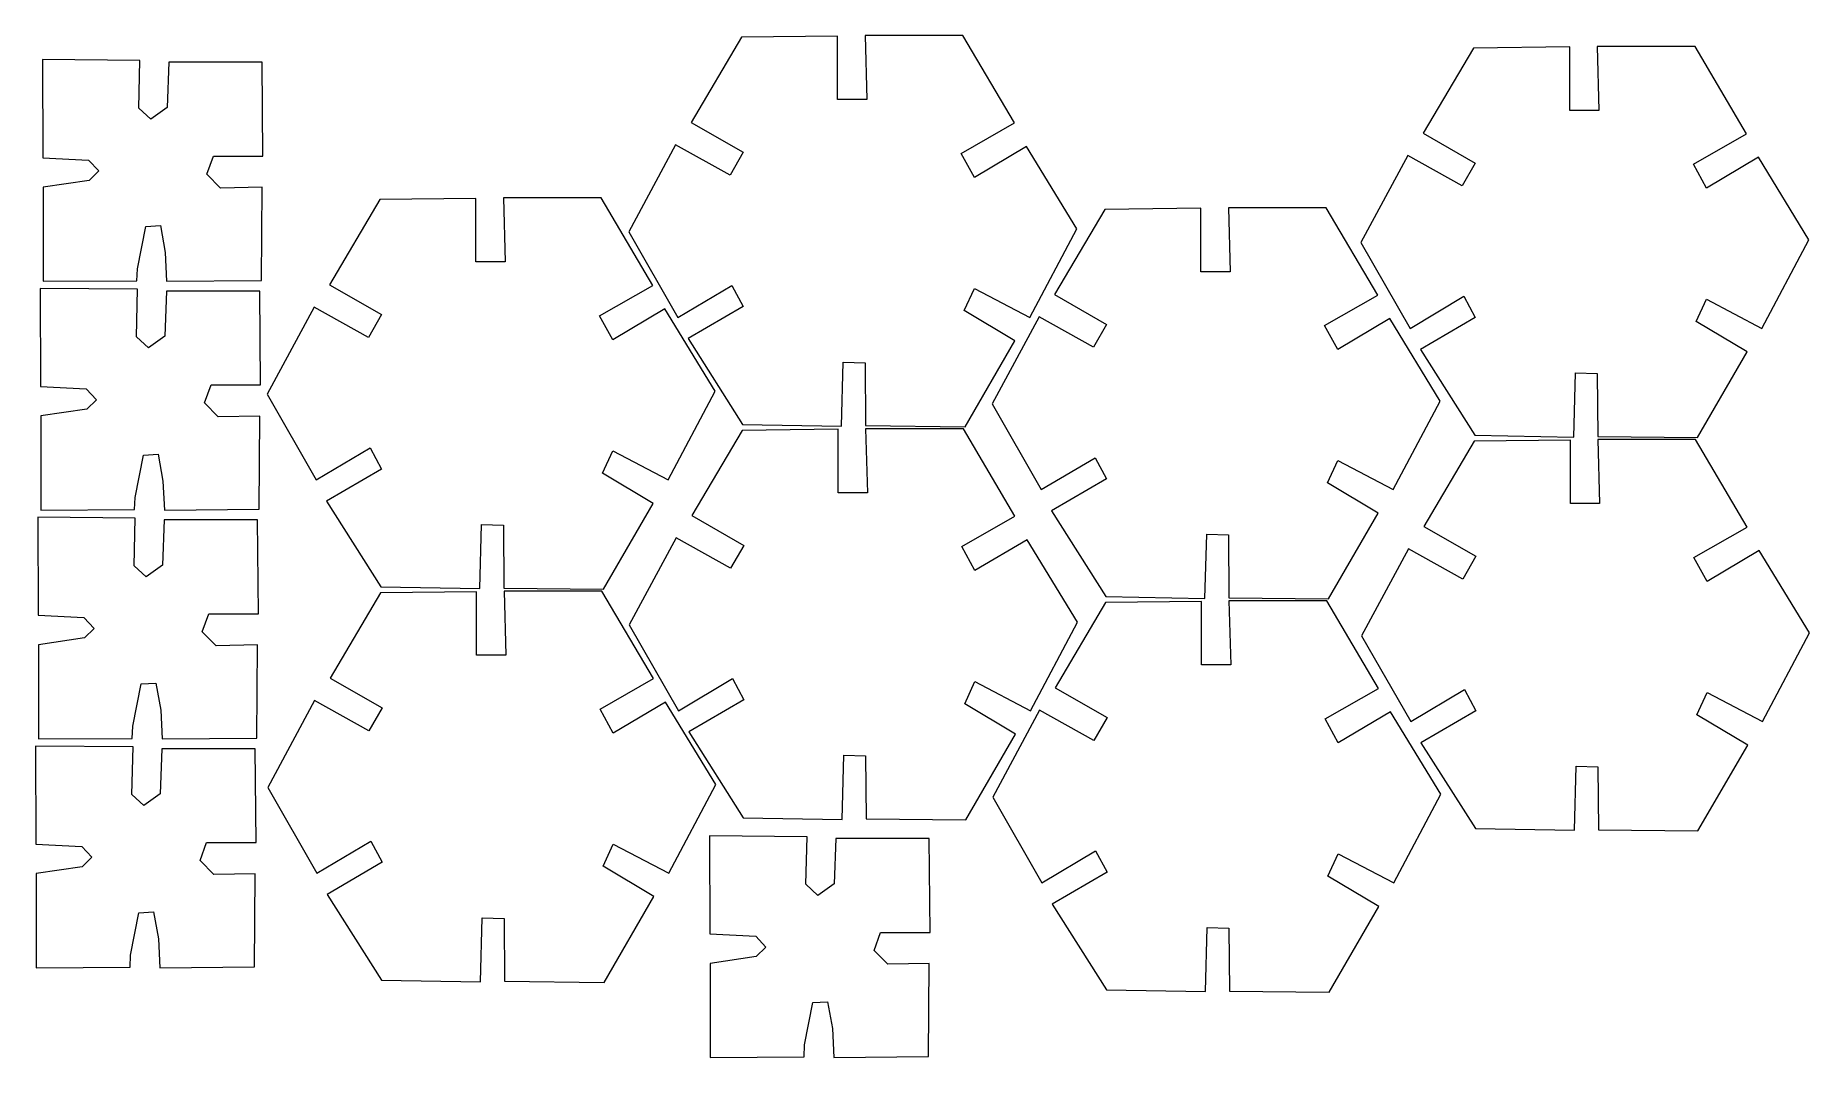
# Model space of a CAD drawing. Header units: inches. Extents: x -13.5 to 16.7, y -6.4 to 11.
import ezdxf

# ---------------------------------------------------------------- set-up
doc = ezdxf.new("R2010")
doc.units = ezdxf.units.IN
doc.header["$MEASUREMENT"] = 0
doc.layers.add('Layer 1', color=7, linetype='Continuous')

msp = doc.modelspace()

# ---------------------------------------------------------------- linework, layer by layer
at = {"layer": 'Layer 1', "color": 250, "lineweight": 9}
for points, knots in [([(-2.362, 9.497), (-2.362, 9.497), (-1.504, 10.949), (-1.504, 10.949), (-1.504, 10.949), (-1.504, 10.949), (0.133, 10.968), (0.133, 10.968), (0.133, 10.968), (0.133, 10.968), (0.133, 9.887), (0.133, 9.887), (0.133, 9.887), (0.133, 9.887), (0.63, 9.887), (0.63, 9.887), (0.63, 9.887), (0.63, 9.887), (0.601, 10.978), (0.601, 10.978), (0.601, 10.978), (0.601, 10.978), (2.268, 10.978), (2.268, 10.978), (2.268, 10.978), (2.268, 10.978), (3.145, 9.487), (3.145, 9.487), (3.145, 9.487), (3.145, 9.487), (2.239, 8.97), (2.239, 8.97), (2.239, 8.97), (2.239, 8.97), (2.463, 8.561), (2.463, 8.561), (2.463, 8.561), (2.463, 8.561), (3.35, 9.087), (3.35, 9.087), (3.35, 9.087), (3.35, 9.087), (4.207, 7.684), (4.207, 7.684), (4.207, 7.684), (4.207, 7.684), (3.408, 6.173), (3.408, 6.173), (3.408, 6.173), (3.408, 6.173), (2.463, 6.67), (2.463, 6.67), (2.463, 6.67), (2.463, 6.67), (2.287, 6.29), (2.287, 6.29), (2.287, 6.29), (2.287, 6.29), (3.155, 5.774), (3.155, 5.774), (3.155, 5.774), (3.155, 5.774), (2.307, 4.312), (2.307, 4.312), (2.307, 4.312), (2.307, 4.312), (0.611, 4.331), (0.611, 4.331), (0.611, 4.331), (0.611, 4.331), (0.601, 5.403), (0.601, 5.403), (0.601, 5.403), (0.601, 5.403), (0.231, 5.413), (0.231, 5.413), (0.231, 5.413), (0.231, 5.413), (0.202, 4.321), (0.202, 4.321), (0.202, 4.321), (0.202, 4.321), (-1.485, 4.351), (-1.485, 4.351), (-1.485, 4.351), (-1.485, 4.351), (-2.41, 5.813), (-2.41, 5.813), (-2.41, 5.813), (-2.41, 5.813), (-1.475, 6.358), (-1.475, 6.358), (-1.475, 6.358), (-1.475, 6.358), (-1.67, 6.719), (-1.67, 6.719), (-1.67, 6.719), (-1.67, 6.719), (-2.586, 6.173), (-2.586, 6.173), (-2.586, 6.173), (-2.586, 6.173), (-3.424, 7.635), (-3.424, 7.635), (-3.424, 7.635), (-3.424, 7.635), (-2.625, 9.117), (-2.625, 9.117), (-2.625, 9.117), (-2.625, 9.117), (-1.699, 8.6), (-1.699, 8.6), (-1.699, 8.6), (-1.699, 8.6), (-1.475, 8.99), (-1.475, 8.99), (-1.475, 8.99), (-1.475, 8.99), (-2.362, 9.497), (-2.362, 9.497)], [0, 0, 0, 0, 0.032258, 0.032258, 0.032258, 0.032258, 0.064516, 0.064516, 0.064516, 0.064516, 0.096774, 0.096774, 0.096774, 0.096774, 0.129032, 0.129032, 0.129032, 0.129032, 0.16129, 0.16129, 0.16129, 0.16129, 0.193548, 0.193548, 0.193548, 0.193548, 0.225806, 0.225806, 0.225806, 0.225806, 0.258065, 0.258065, 0.258065, 0.258065, 0.290323, 0.290323, 0.290323, 0.290323, 0.322581, 0.322581, 0.322581, 0.322581, 0.354839, 0.354839, 0.354839, 0.354839, 0.387097, 0.387097, 0.387097, 0.387097, 0.419355, 0.419355, 0.419355, 0.419355, 0.451613, 0.451613, 0.451613, 0.451613, 0.483871, 0.483871, 0.483871, 0.483871, 0.516129, 0.516129, 0.516129, 0.516129, 0.548387, 0.548387, 0.548387, 0.548387, 0.580645, 0.580645, 0.580645, 0.580645, 0.612903, 0.612903, 0.612903, 0.612903, 0.645161, 0.645161, 0.645161, 0.645161, 0.677419, 0.677419, 0.677419, 0.677419, 0.709677, 0.709677, 0.709677, 0.709677, 0.741935, 0.741935, 0.741935, 0.741935, 0.774194, 0.774194, 0.774194, 0.774194, 0.806452, 0.806452, 0.806452, 0.806452, 0.83871, 0.83871, 0.83871, 0.83871, 0.870968, 0.870968, 0.870968, 0.870968, 0.903226, 0.903226, 0.903226, 0.903226, 0.935484, 0.935484, 0.935484, 0.935484, 1, 1, 1, 1]), ([(10.109, 9.311), (10.109, 9.311), (10.966, 10.764), (10.966, 10.764), (10.966, 10.764), (10.966, 10.764), (12.604, 10.783), (12.604, 10.783), (12.604, 10.783), (12.604, 10.783), (12.604, 9.701), (12.604, 9.701), (12.604, 9.701), (12.604, 9.701), (13.101, 9.701), (13.101, 9.701), (13.101, 9.701), (13.101, 9.701), (13.071, 10.793), (13.071, 10.793), (13.071, 10.793), (13.071, 10.793), (14.738, 10.793), (14.738, 10.793), (14.738, 10.793), (14.738, 10.793), (15.615, 9.302), (15.615, 9.302), (15.615, 9.302), (15.615, 9.302), (14.709, 8.785), (14.709, 8.785), (14.709, 8.785), (14.709, 8.785), (14.933, 8.376), (14.933, 8.376), (14.933, 8.376), (14.933, 8.376), (15.82, 8.902), (15.82, 8.902), (15.82, 8.902), (15.82, 8.902), (16.677, 7.499), (16.677, 7.499), (16.677, 7.499), (16.677, 7.499), (15.878, 5.988), (15.878, 5.988), (15.878, 5.988), (15.878, 5.988), (14.933, 6.485), (14.933, 6.485), (14.933, 6.485), (14.933, 6.485), (14.757, 6.105), (14.757, 6.105), (14.757, 6.105), (14.757, 6.105), (15.625, 5.588), (15.625, 5.588), (15.625, 5.588), (15.625, 5.588), (14.777, 4.127), (14.777, 4.127), (14.777, 4.127), (14.777, 4.127), (13.081, 4.146), (13.081, 4.146), (13.081, 4.146), (13.081, 4.146), (13.071, 5.218), (13.071, 5.218), (13.071, 5.218), (13.071, 5.218), (12.701, 5.228), (12.701, 5.228), (12.701, 5.228), (12.701, 5.228), (12.672, 4.136), (12.672, 4.136), (12.672, 4.136), (12.672, 4.136), (10.986, 4.166), (10.986, 4.166), (10.986, 4.166), (10.986, 4.166), (10.06, 5.627), (10.06, 5.627), (10.06, 5.627), (10.06, 5.627), (10.995, 6.173), (10.995, 6.173), (10.995, 6.173), (10.995, 6.173), (10.8, 6.534), (10.8, 6.534), (10.8, 6.534), (10.8, 6.534), (9.884, 5.988), (9.884, 5.988), (9.884, 5.988), (9.884, 5.988), (9.046, 7.45), (9.046, 7.45), (9.046, 7.45), (9.046, 7.45), (9.845, 8.931), (9.845, 8.931), (9.845, 8.931), (9.845, 8.931), (10.771, 8.415), (10.771, 8.415), (10.771, 8.415), (10.771, 8.415), (10.995, 8.805), (10.995, 8.805), (10.995, 8.805), (10.995, 8.805), (10.109, 9.311), (10.109, 9.311)], [0, 0, 0, 0, 0.032258, 0.032258, 0.032258, 0.032258, 0.064516, 0.064516, 0.064516, 0.064516, 0.096774, 0.096774, 0.096774, 0.096774, 0.129032, 0.129032, 0.129032, 0.129032, 0.16129, 0.16129, 0.16129, 0.16129, 0.193548, 0.193548, 0.193548, 0.193548, 0.225806, 0.225806, 0.225806, 0.225806, 0.258065, 0.258065, 0.258065, 0.258065, 0.290323, 0.290323, 0.290323, 0.290323, 0.322581, 0.322581, 0.322581, 0.322581, 0.354839, 0.354839, 0.354839, 0.354839, 0.387097, 0.387097, 0.387097, 0.387097, 0.419355, 0.419355, 0.419355, 0.419355, 0.451613, 0.451613, 0.451613, 0.451613, 0.483871, 0.483871, 0.483871, 0.483871, 0.516129, 0.516129, 0.516129, 0.516129, 0.548387, 0.548387, 0.548387, 0.548387, 0.580645, 0.580645, 0.580645, 0.580645, 0.612903, 0.612903, 0.612903, 0.612903, 0.645161, 0.645161, 0.645161, 0.645161, 0.677419, 0.677419, 0.677419, 0.677419, 0.709677, 0.709677, 0.709677, 0.709677, 0.741935, 0.741935, 0.741935, 0.741935, 0.774194, 0.774194, 0.774194, 0.774194, 0.806452, 0.806452, 0.806452, 0.806452, 0.83871, 0.83871, 0.83871, 0.83871, 0.870968, 0.870968, 0.870968, 0.870968, 0.903226, 0.903226, 0.903226, 0.903226, 0.935484, 0.935484, 0.935484, 0.935484, 1, 1, 1, 1]), ([(-13.404, 8.895), (-13.404, 8.895), (-13.411, 10.566), (-13.411, 10.566), (-13.411, 10.566), (-13.411, 10.566), (-11.75, 10.551), (-11.75, 10.551), (-11.75, 10.551), (-11.75, 10.551), (-11.769, 9.742), (-11.769, 9.742), (-11.769, 9.742), (-11.769, 9.742), (-11.564, 9.552), (-11.564, 9.552), (-11.564, 9.552), (-11.564, 9.552), (-11.287, 9.752), (-11.287, 9.752), (-11.287, 9.752), (-11.287, 9.752), (-11.257, 10.522), (-11.257, 10.522), (-11.257, 10.522), (-11.257, 10.522), (-9.669, 10.522), (-9.669, 10.522), (-9.669, 10.522), (-9.669, 10.522), (-9.654, 8.923), (-9.654, 8.923), (-9.654, 8.923), (-9.654, 8.923), (-10.497, 8.923), (-10.497, 8.923), (-10.497, 8.923), (-10.497, 8.923), (-10.609, 8.616), (-10.609, 8.616), (-10.609, 8.616), (-10.609, 8.616), (-10.375, 8.378), (-10.375, 8.378), (-10.375, 8.378), (-10.375, 8.378), (-9.669, 8.392), (-9.669, 8.392), (-9.669, 8.392), (-9.669, 8.392), (-9.681, 6.805), (-9.681, 6.805), (-9.681, 6.805), (-9.681, 6.805), (-11.294, 6.79), (-11.294, 6.79), (-11.294, 6.79), (-11.294, 6.79), (-11.318, 7.282), (-11.318, 7.282), (-11.318, 7.282), (-11.318, 7.282), (-11.401, 7.741), (-11.401, 7.741), (-11.401, 7.741), (-11.401, 7.741), (-11.65, 7.726), (-11.65, 7.726), (-11.65, 7.726), (-11.65, 7.726), (-11.791, 7.005), (-11.791, 7.005), (-11.791, 7.005), (-11.791, 7.005), (-11.801, 6.8), (-11.801, 6.8), (-11.801, 6.8), (-11.801, 6.8), (-13.399, 6.79), (-13.399, 6.79), (-13.399, 6.79), (-13.399, 6.79), (-13.399, 8.394), (-13.399, 8.394), (-13.399, 8.394), (-13.399, 8.394), (-12.615, 8.51), (-12.615, 8.51), (-12.615, 8.51), (-12.615, 8.51), (-12.449, 8.671), (-12.449, 8.671), (-12.449, 8.671), (-12.449, 8.671), (-12.624, 8.856), (-12.624, 8.856), (-12.624, 8.856), (-12.624, 8.856), (-13.404, 8.895), (-13.404, 8.895)], [0, 0, 0, 0, 0.038462, 0.038462, 0.038462, 0.038462, 0.076923, 0.076923, 0.076923, 0.076923, 0.115385, 0.115385, 0.115385, 0.115385, 0.153846, 0.153846, 0.153846, 0.153846, 0.192308, 0.192308, 0.192308, 0.192308, 0.230769, 0.230769, 0.230769, 0.230769, 0.269231, 0.269231, 0.269231, 0.269231, 0.307692, 0.307692, 0.307692, 0.307692, 0.346154, 0.346154, 0.346154, 0.346154, 0.384615, 0.384615, 0.384615, 0.384615, 0.423077, 0.423077, 0.423077, 0.423077, 0.461538, 0.461538, 0.461538, 0.461538, 0.5, 0.5, 0.5, 0.5, 0.538462, 0.538462, 0.538462, 0.538462, 0.576923, 0.576923, 0.576923, 0.576923, 0.615385, 0.615385, 0.615385, 0.615385, 0.653846, 0.653846, 0.653846, 0.653846, 0.692308, 0.692308, 0.692308, 0.692308, 0.730769, 0.730769, 0.730769, 0.730769, 0.769231, 0.769231, 0.769231, 0.769231, 0.807692, 0.807692, 0.807692, 0.807692, 0.846154, 0.846154, 0.846154, 0.846154, 0.884615, 0.884615, 0.884615, 0.884615, 0.923077, 0.923077, 0.923077, 0.923077, 1, 1, 1, 1]), ([(-8.521, 6.729), (-8.521, 6.729), (-7.664, 8.181), (-7.664, 8.181), (-7.664, 8.181), (-7.664, 8.181), (-6.026, 8.2), (-6.026, 8.2), (-6.026, 8.2), (-6.026, 8.2), (-6.026, 7.119), (-6.026, 7.119), (-6.026, 7.119), (-6.026, 7.119), (-5.529, 7.119), (-5.529, 7.119), (-5.529, 7.119), (-5.529, 7.119), (-5.558, 8.21), (-5.558, 8.21), (-5.558, 8.21), (-5.558, 8.21), (-3.892, 8.21), (-3.892, 8.21), (-3.892, 8.21), (-3.892, 8.21), (-3.015, 6.719), (-3.015, 6.719), (-3.015, 6.719), (-3.015, 6.719), (-3.921, 6.202), (-3.921, 6.202), (-3.921, 6.202), (-3.921, 6.202), (-3.697, 5.793), (-3.697, 5.793), (-3.697, 5.793), (-3.697, 5.793), (-2.81, 6.319), (-2.81, 6.319), (-2.81, 6.319), (-2.81, 6.319), (-1.952, 4.916), (-1.952, 4.916), (-1.952, 4.916), (-1.952, 4.916), (-2.751, 3.405), (-2.751, 3.405), (-2.751, 3.405), (-2.751, 3.405), (-3.697, 3.902), (-3.697, 3.902), (-3.697, 3.902), (-3.697, 3.902), (-3.872, 3.522), (-3.872, 3.522), (-3.872, 3.522), (-3.872, 3.522), (-3.005, 3.006), (-3.005, 3.006), (-3.005, 3.006), (-3.005, 3.006), (-3.853, 1.544), (-3.853, 1.544), (-3.853, 1.544), (-3.853, 1.544), (-5.549, 1.563), (-5.549, 1.563), (-5.549, 1.563), (-5.549, 1.563), (-5.558, 2.635), (-5.558, 2.635), (-5.558, 2.635), (-5.558, 2.635), (-5.929, 2.645), (-5.929, 2.645), (-5.929, 2.645), (-5.929, 2.645), (-5.958, 1.554), (-5.958, 1.554), (-5.958, 1.554), (-5.958, 1.554), (-7.644, 1.583), (-7.644, 1.583), (-7.644, 1.583), (-7.644, 1.583), (-8.57, 3.045), (-8.57, 3.045), (-8.57, 3.045), (-8.57, 3.045), (-7.634, 3.591), (-7.634, 3.591), (-7.634, 3.591), (-7.634, 3.591), (-7.829, 3.951), (-7.829, 3.951), (-7.829, 3.951), (-7.829, 3.951), (-8.745, 3.405), (-8.745, 3.405), (-8.745, 3.405), (-8.745, 3.405), (-9.584, 4.867), (-9.584, 4.867), (-9.584, 4.867), (-9.584, 4.867), (-8.784, 6.349), (-8.784, 6.349), (-8.784, 6.349), (-8.784, 6.349), (-7.858, 5.832), (-7.858, 5.832), (-7.858, 5.832), (-7.858, 5.832), (-7.634, 6.222), (-7.634, 6.222), (-7.634, 6.222), (-7.634, 6.222), (-8.521, 6.729), (-8.521, 6.729)], [0, 0, 0, 0, 0.032258, 0.032258, 0.032258, 0.032258, 0.064516, 0.064516, 0.064516, 0.064516, 0.096774, 0.096774, 0.096774, 0.096774, 0.129032, 0.129032, 0.129032, 0.129032, 0.16129, 0.16129, 0.16129, 0.16129, 0.193548, 0.193548, 0.193548, 0.193548, 0.225806, 0.225806, 0.225806, 0.225806, 0.258065, 0.258065, 0.258065, 0.258065, 0.290323, 0.290323, 0.290323, 0.290323, 0.322581, 0.322581, 0.322581, 0.322581, 0.354839, 0.354839, 0.354839, 0.354839, 0.387097, 0.387097, 0.387097, 0.387097, 0.419355, 0.419355, 0.419355, 0.419355, 0.451613, 0.451613, 0.451613, 0.451613, 0.483871, 0.483871, 0.483871, 0.483871, 0.516129, 0.516129, 0.516129, 0.516129, 0.548387, 0.548387, 0.548387, 0.548387, 0.580645, 0.580645, 0.580645, 0.580645, 0.612903, 0.612903, 0.612903, 0.612903, 0.645161, 0.645161, 0.645161, 0.645161, 0.677419, 0.677419, 0.677419, 0.677419, 0.709677, 0.709677, 0.709677, 0.709677, 0.741935, 0.741935, 0.741935, 0.741935, 0.774194, 0.774194, 0.774194, 0.774194, 0.806452, 0.806452, 0.806452, 0.806452, 0.83871, 0.83871, 0.83871, 0.83871, 0.870968, 0.870968, 0.870968, 0.870968, 0.903226, 0.903226, 0.903226, 0.903226, 0.935484, 0.935484, 0.935484, 0.935484, 1, 1, 1, 1]), ([(3.827, 6.563), (3.827, 6.563), (4.685, 8.015), (4.685, 8.015), (4.685, 8.015), (4.685, 8.015), (6.322, 8.035), (6.322, 8.035), (6.322, 8.035), (6.322, 8.035), (6.322, 6.953), (6.322, 6.953), (6.322, 6.953), (6.322, 6.953), (6.819, 6.953), (6.819, 6.953), (6.819, 6.953), (6.819, 6.953), (6.79, 8.044), (6.79, 8.044), (6.79, 8.044), (6.79, 8.044), (8.457, 8.044), (8.457, 8.044), (8.457, 8.044), (8.457, 8.044), (9.334, 6.553), (9.334, 6.553), (9.334, 6.553), (9.334, 6.553), (8.427, 6.037), (8.427, 6.037), (8.427, 6.037), (8.427, 6.037), (8.651, 5.627), (8.651, 5.627), (8.651, 5.627), (8.651, 5.627), (9.538, 6.154), (9.538, 6.154), (9.538, 6.154), (9.538, 6.154), (10.396, 4.75), (10.396, 4.75), (10.396, 4.75), (10.396, 4.75), (9.597, 3.24), (9.597, 3.24), (9.597, 3.24), (9.597, 3.24), (8.651, 3.737), (8.651, 3.737), (8.651, 3.737), (8.651, 3.737), (8.476, 3.357), (8.476, 3.357), (8.476, 3.357), (8.476, 3.357), (9.343, 2.84), (9.343, 2.84), (9.343, 2.84), (9.343, 2.84), (8.496, 1.378), (8.496, 1.378), (8.496, 1.378), (8.496, 1.378), (6.8, 1.398), (6.8, 1.398), (6.8, 1.398), (6.8, 1.398), (6.79, 2.47), (6.79, 2.47), (6.79, 2.47), (6.79, 2.47), (6.42, 2.479), (6.42, 2.479), (6.42, 2.479), (6.42, 2.479), (6.39, 1.388), (6.39, 1.388), (6.39, 1.388), (6.39, 1.388), (4.704, 1.417), (4.704, 1.417), (4.704, 1.417), (4.704, 1.417), (3.778, 2.879), (3.778, 2.879), (3.778, 2.879), (3.778, 2.879), (4.714, 3.425), (4.714, 3.425), (4.714, 3.425), (4.714, 3.425), (4.519, 3.785), (4.519, 3.785), (4.519, 3.785), (4.519, 3.785), (3.603, 3.24), (3.603, 3.24), (3.603, 3.24), (3.603, 3.24), (2.765, 4.702), (2.765, 4.702), (2.765, 4.702), (2.765, 4.702), (3.564, 6.183), (3.564, 6.183), (3.564, 6.183), (3.564, 6.183), (4.49, 5.666), (4.49, 5.666), (4.49, 5.666), (4.49, 5.666), (4.714, 6.056), (4.714, 6.056), (4.714, 6.056), (4.714, 6.056), (3.827, 6.563), (3.827, 6.563)], [0, 0, 0, 0, 0.032258, 0.032258, 0.032258, 0.032258, 0.064516, 0.064516, 0.064516, 0.064516, 0.096774, 0.096774, 0.096774, 0.096774, 0.129032, 0.129032, 0.129032, 0.129032, 0.16129, 0.16129, 0.16129, 0.16129, 0.193548, 0.193548, 0.193548, 0.193548, 0.225806, 0.225806, 0.225806, 0.225806, 0.258065, 0.258065, 0.258065, 0.258065, 0.290323, 0.290323, 0.290323, 0.290323, 0.322581, 0.322581, 0.322581, 0.322581, 0.354839, 0.354839, 0.354839, 0.354839, 0.387097, 0.387097, 0.387097, 0.387097, 0.419355, 0.419355, 0.419355, 0.419355, 0.451613, 0.451613, 0.451613, 0.451613, 0.483871, 0.483871, 0.483871, 0.483871, 0.516129, 0.516129, 0.516129, 0.516129, 0.548387, 0.548387, 0.548387, 0.548387, 0.580645, 0.580645, 0.580645, 0.580645, 0.612903, 0.612903, 0.612903, 0.612903, 0.645161, 0.645161, 0.645161, 0.645161, 0.677419, 0.677419, 0.677419, 0.677419, 0.709677, 0.709677, 0.709677, 0.709677, 0.741935, 0.741935, 0.741935, 0.741935, 0.774194, 0.774194, 0.774194, 0.774194, 0.806452, 0.806452, 0.806452, 0.806452, 0.83871, 0.83871, 0.83871, 0.83871, 0.870968, 0.870968, 0.870968, 0.870968, 0.903226, 0.903226, 0.903226, 0.903226, 0.935484, 0.935484, 0.935484, 0.935484, 1, 1, 1, 1]), ([(-13.443, 4.997), (-13.443, 4.997), (-13.45, 6.667), (-13.45, 6.667), (-13.45, 6.667), (-13.45, 6.667), (-11.789, 6.653), (-11.789, 6.653), (-11.789, 6.653), (-11.789, 6.653), (-11.808, 5.844), (-11.808, 5.844), (-11.808, 5.844), (-11.808, 5.844), (-11.603, 5.654), (-11.603, 5.654), (-11.603, 5.654), (-11.603, 5.654), (-11.326, 5.853), (-11.326, 5.853), (-11.326, 5.853), (-11.326, 5.853), (-11.296, 6.623), (-11.296, 6.623), (-11.296, 6.623), (-11.296, 6.623), (-9.708, 6.623), (-9.708, 6.623), (-9.708, 6.623), (-9.708, 6.623), (-9.693, 5.025), (-9.693, 5.025), (-9.693, 5.025), (-9.693, 5.025), (-10.536, 5.025), (-10.536, 5.025), (-10.536, 5.025), (-10.536, 5.025), (-10.648, 4.718), (-10.648, 4.718), (-10.648, 4.718), (-10.648, 4.718), (-10.414, 4.479), (-10.414, 4.479), (-10.414, 4.479), (-10.414, 4.479), (-9.708, 4.494), (-9.708, 4.494), (-9.708, 4.494), (-9.708, 4.494), (-9.72, 2.906), (-9.72, 2.906), (-9.72, 2.906), (-9.72, 2.906), (-11.333, 2.892), (-11.333, 2.892), (-11.333, 2.892), (-11.333, 2.892), (-11.357, 3.384), (-11.357, 3.384), (-11.357, 3.384), (-11.357, 3.384), (-11.44, 3.842), (-11.44, 3.842), (-11.44, 3.842), (-11.44, 3.842), (-11.689, 3.827), (-11.689, 3.827), (-11.689, 3.827), (-11.689, 3.827), (-11.83, 3.106), (-11.83, 3.106), (-11.83, 3.106), (-11.83, 3.106), (-11.84, 2.902), (-11.84, 2.902), (-11.84, 2.902), (-11.84, 2.902), (-13.438, 2.892), (-13.438, 2.892), (-13.438, 2.892), (-13.438, 2.892), (-13.438, 4.495), (-13.438, 4.495), (-13.438, 4.495), (-13.438, 4.495), (-12.654, 4.612), (-12.654, 4.612), (-12.654, 4.612), (-12.654, 4.612), (-12.488, 4.773), (-12.488, 4.773), (-12.488, 4.773), (-12.488, 4.773), (-12.663, 4.958), (-12.663, 4.958), (-12.663, 4.958), (-12.663, 4.958), (-13.443, 4.997), (-13.443, 4.997)], [0, 0, 0, 0, 0.038462, 0.038462, 0.038462, 0.038462, 0.076923, 0.076923, 0.076923, 0.076923, 0.115385, 0.115385, 0.115385, 0.115385, 0.153846, 0.153846, 0.153846, 0.153846, 0.192308, 0.192308, 0.192308, 0.192308, 0.230769, 0.230769, 0.230769, 0.230769, 0.269231, 0.269231, 0.269231, 0.269231, 0.307692, 0.307692, 0.307692, 0.307692, 0.346154, 0.346154, 0.346154, 0.346154, 0.384615, 0.384615, 0.384615, 0.384615, 0.423077, 0.423077, 0.423077, 0.423077, 0.461538, 0.461538, 0.461538, 0.461538, 0.5, 0.5, 0.5, 0.5, 0.538462, 0.538462, 0.538462, 0.538462, 0.576923, 0.576923, 0.576923, 0.576923, 0.615385, 0.615385, 0.615385, 0.615385, 0.653846, 0.653846, 0.653846, 0.653846, 0.692308, 0.692308, 0.692308, 0.692308, 0.730769, 0.730769, 0.730769, 0.730769, 0.769231, 0.769231, 0.769231, 0.769231, 0.807692, 0.807692, 0.807692, 0.807692, 0.846154, 0.846154, 0.846154, 0.846154, 0.884615, 0.884615, 0.884615, 0.884615, 0.923077, 0.923077, 0.923077, 0.923077, 1, 1, 1, 1]), ([(-2.351, 2.797), (-2.351, 2.797), (-1.494, 4.25), (-1.494, 4.25), (-1.494, 4.25), (-1.494, 4.25), (0.144, 4.269), (0.144, 4.269), (0.144, 4.269), (0.144, 4.269), (0.144, 3.187), (0.144, 3.187), (0.144, 3.187), (0.144, 3.187), (0.641, 3.187), (0.641, 3.187), (0.641, 3.187), (0.641, 3.187), (0.611, 4.279), (0.611, 4.279), (0.611, 4.279), (0.611, 4.279), (2.278, 4.279), (2.278, 4.279), (2.278, 4.279), (2.278, 4.279), (3.155, 2.788), (3.155, 2.788), (3.155, 2.788), (3.155, 2.788), (2.249, 2.271), (2.249, 2.271), (2.249, 2.271), (2.249, 2.271), (2.473, 1.862), (2.473, 1.862), (2.473, 1.862), (2.473, 1.862), (3.36, 2.388), (3.36, 2.388), (3.36, 2.388), (3.36, 2.388), (4.217, 0.985), (4.217, 0.985), (4.217, 0.985), (4.217, 0.985), (3.418, -0.526), (3.418, -0.526), (3.418, -0.526), (3.418, -0.526), (2.473, -0.029), (2.473, -0.029), (2.473, -0.029), (2.473, -0.029), (2.298, -0.409), (2.298, -0.409), (2.298, -0.409), (2.298, -0.409), (3.165, -0.926), (3.165, -0.926), (3.165, -0.926), (3.165, -0.926), (2.317, -2.388), (2.317, -2.388), (2.317, -2.388), (2.317, -2.388), (0.621, -2.368), (0.621, -2.368), (0.621, -2.368), (0.621, -2.368), (0.611, -1.296), (0.611, -1.296), (0.611, -1.296), (0.611, -1.296), (0.241, -1.286), (0.241, -1.286), (0.241, -1.286), (0.241, -1.286), (0.212, -2.378), (0.212, -2.378), (0.212, -2.378), (0.212, -2.378), (-1.474, -2.349), (-1.474, -2.349), (-1.474, -2.349), (-1.474, -2.349), (-2.4, -0.887), (-2.4, -0.887), (-2.4, -0.887), (-2.4, -0.887), (-1.465, -0.341), (-1.465, -0.341), (-1.465, -0.341), (-1.465, -0.341), (-1.659, 0.02), (-1.659, 0.02), (-1.659, 0.02), (-1.659, 0.02), (-2.576, -0.526), (-2.576, -0.526), (-2.576, -0.526), (-2.576, -0.526), (-3.414, 0.936), (-3.414, 0.936), (-3.414, 0.936), (-3.414, 0.936), (-2.615, 2.417), (-2.615, 2.417), (-2.615, 2.417), (-2.615, 2.417), (-1.689, 1.901), (-1.689, 1.901), (-1.689, 1.901), (-1.689, 1.901), (-1.465, 2.291), (-1.465, 2.291), (-1.465, 2.291), (-1.465, 2.291), (-2.351, 2.797), (-2.351, 2.797)], [0, 0, 0, 0, 0.032258, 0.032258, 0.032258, 0.032258, 0.064516, 0.064516, 0.064516, 0.064516, 0.096774, 0.096774, 0.096774, 0.096774, 0.129032, 0.129032, 0.129032, 0.129032, 0.16129, 0.16129, 0.16129, 0.16129, 0.193548, 0.193548, 0.193548, 0.193548, 0.225806, 0.225806, 0.225806, 0.225806, 0.258065, 0.258065, 0.258065, 0.258065, 0.290323, 0.290323, 0.290323, 0.290323, 0.322581, 0.322581, 0.322581, 0.322581, 0.354839, 0.354839, 0.354839, 0.354839, 0.387097, 0.387097, 0.387097, 0.387097, 0.419355, 0.419355, 0.419355, 0.419355, 0.451613, 0.451613, 0.451613, 0.451613, 0.483871, 0.483871, 0.483871, 0.483871, 0.516129, 0.516129, 0.516129, 0.516129, 0.548387, 0.548387, 0.548387, 0.548387, 0.580645, 0.580645, 0.580645, 0.580645, 0.612903, 0.612903, 0.612903, 0.612903, 0.645161, 0.645161, 0.645161, 0.645161, 0.677419, 0.677419, 0.677419, 0.677419, 0.709677, 0.709677, 0.709677, 0.709677, 0.741935, 0.741935, 0.741935, 0.741935, 0.774194, 0.774194, 0.774194, 0.774194, 0.806452, 0.806452, 0.806452, 0.806452, 0.83871, 0.83871, 0.83871, 0.83871, 0.870968, 0.870968, 0.870968, 0.870968, 0.903226, 0.903226, 0.903226, 0.903226, 0.935484, 0.935484, 0.935484, 0.935484, 1, 1, 1, 1]), ([(10.119, 2.612), (10.119, 2.612), (10.976, 4.064), (10.976, 4.064), (10.976, 4.064), (10.976, 4.064), (12.614, 4.084), (12.614, 4.084), (12.614, 4.084), (12.614, 4.084), (12.614, 3.002), (12.614, 3.002), (12.614, 3.002), (12.614, 3.002), (13.111, 3.002), (13.111, 3.002), (13.111, 3.002), (13.111, 3.002), (13.082, 4.094), (13.082, 4.094), (13.082, 4.094), (13.082, 4.094), (14.748, 4.094), (14.748, 4.094), (14.748, 4.094), (14.748, 4.094), (15.625, 2.603), (15.625, 2.603), (15.625, 2.603), (15.625, 2.603), (14.719, 2.086), (14.719, 2.086), (14.719, 2.086), (14.719, 2.086), (14.943, 1.677), (14.943, 1.677), (14.943, 1.677), (14.943, 1.677), (15.83, 2.203), (15.83, 2.203), (15.83, 2.203), (15.83, 2.203), (16.688, 0.799), (16.688, 0.799), (16.688, 0.799), (16.688, 0.799), (15.888, -0.711), (15.888, -0.711), (15.888, -0.711), (15.888, -0.711), (14.943, -0.214), (14.943, -0.214), (14.943, -0.214), (14.943, -0.214), (14.768, -0.594), (14.768, -0.594), (14.768, -0.594), (14.768, -0.594), (15.635, -1.111), (15.635, -1.111), (15.635, -1.111), (15.635, -1.111), (14.787, -2.573), (14.787, -2.573), (14.787, -2.573), (14.787, -2.573), (13.091, -2.553), (13.091, -2.553), (13.091, -2.553), (13.091, -2.553), (13.082, -1.481), (13.082, -1.481), (13.082, -1.481), (13.082, -1.481), (12.711, -1.471), (12.711, -1.471), (12.711, -1.471), (12.711, -1.471), (12.682, -2.563), (12.682, -2.563), (12.682, -2.563), (12.682, -2.563), (10.996, -2.534), (10.996, -2.534), (10.996, -2.534), (10.996, -2.534), (10.07, -1.072), (10.07, -1.072), (10.07, -1.072), (10.07, -1.072), (11.006, -0.526), (11.006, -0.526), (11.006, -0.526), (11.006, -0.526), (10.811, -0.165), (10.811, -0.165), (10.811, -0.165), (10.811, -0.165), (9.895, -0.711), (9.895, -0.711), (9.895, -0.711), (9.895, -0.711), (9.056, 0.751), (9.056, 0.751), (9.056, 0.751), (9.056, 0.751), (9.856, 2.232), (9.856, 2.232), (9.856, 2.232), (9.856, 2.232), (10.782, 1.716), (10.782, 1.716), (10.782, 1.716), (10.782, 1.716), (11.006, 2.105), (11.006, 2.105), (11.006, 2.105), (11.006, 2.105), (10.119, 2.612), (10.119, 2.612)], [0, 0, 0, 0, 0.032258, 0.032258, 0.032258, 0.032258, 0.064516, 0.064516, 0.064516, 0.064516, 0.096774, 0.096774, 0.096774, 0.096774, 0.129032, 0.129032, 0.129032, 0.129032, 0.16129, 0.16129, 0.16129, 0.16129, 0.193548, 0.193548, 0.193548, 0.193548, 0.225806, 0.225806, 0.225806, 0.225806, 0.258065, 0.258065, 0.258065, 0.258065, 0.290323, 0.290323, 0.290323, 0.290323, 0.322581, 0.322581, 0.322581, 0.322581, 0.354839, 0.354839, 0.354839, 0.354839, 0.387097, 0.387097, 0.387097, 0.387097, 0.419355, 0.419355, 0.419355, 0.419355, 0.451613, 0.451613, 0.451613, 0.451613, 0.483871, 0.483871, 0.483871, 0.483871, 0.516129, 0.516129, 0.516129, 0.516129, 0.548387, 0.548387, 0.548387, 0.548387, 0.580645, 0.580645, 0.580645, 0.580645, 0.612903, 0.612903, 0.612903, 0.612903, 0.645161, 0.645161, 0.645161, 0.645161, 0.677419, 0.677419, 0.677419, 0.677419, 0.709677, 0.709677, 0.709677, 0.709677, 0.741935, 0.741935, 0.741935, 0.741935, 0.774194, 0.774194, 0.774194, 0.774194, 0.806452, 0.806452, 0.806452, 0.806452, 0.83871, 0.83871, 0.83871, 0.83871, 0.870968, 0.870968, 0.870968, 0.870968, 0.903226, 0.903226, 0.903226, 0.903226, 0.935484, 0.935484, 0.935484, 0.935484, 1, 1, 1, 1]), ([(-13.482, 1.099), (-13.482, 1.099), (-13.489, 2.769), (-13.489, 2.769), (-13.489, 2.769), (-13.489, 2.769), (-11.828, 2.754), (-11.828, 2.754), (-11.828, 2.754), (-11.828, 2.754), (-11.847, 1.945), (-11.847, 1.945), (-11.847, 1.945), (-11.847, 1.945), (-11.642, 1.755), (-11.642, 1.755), (-11.642, 1.755), (-11.642, 1.755), (-11.365, 1.955), (-11.365, 1.955), (-11.365, 1.955), (-11.365, 1.955), (-11.335, 2.725), (-11.335, 2.725), (-11.335, 2.725), (-11.335, 2.725), (-9.747, 2.725), (-9.747, 2.725), (-9.747, 2.725), (-9.747, 2.725), (-9.732, 1.127), (-9.732, 1.127), (-9.732, 1.127), (-9.732, 1.127), (-10.575, 1.127), (-10.575, 1.127), (-10.575, 1.127), (-10.575, 1.127), (-10.687, 0.82), (-10.687, 0.82), (-10.687, 0.82), (-10.687, 0.82), (-10.453, 0.581), (-10.453, 0.581), (-10.453, 0.581), (-10.453, 0.581), (-9.747, 0.595), (-9.747, 0.595), (-9.747, 0.595), (-9.747, 0.595), (-9.759, -0.992), (-9.759, -0.992), (-9.759, -0.992), (-9.759, -0.992), (-11.372, -1.007), (-11.372, -1.007), (-11.372, -1.007), (-11.372, -1.007), (-11.396, -0.514), (-11.396, -0.514), (-11.396, -0.514), (-11.396, -0.514), (-11.479, -0.056), (-11.479, -0.056), (-11.479, -0.056), (-11.479, -0.056), (-11.728, -0.071), (-11.728, -0.071), (-11.728, -0.071), (-11.728, -0.071), (-11.869, -0.792), (-11.869, -0.792), (-11.869, -0.792), (-11.869, -0.792), (-11.879, -0.997), (-11.879, -0.997), (-11.879, -0.997), (-11.879, -0.997), (-13.477, -1.007), (-13.477, -1.007), (-13.477, -1.007), (-13.477, -1.007), (-13.477, 0.597), (-13.477, 0.597), (-13.477, 0.597), (-13.477, 0.597), (-12.693, 0.714), (-12.693, 0.714), (-12.693, 0.714), (-12.693, 0.714), (-12.527, 0.874), (-12.527, 0.874), (-12.527, 0.874), (-12.527, 0.874), (-12.702, 1.06), (-12.702, 1.06), (-12.702, 1.06), (-12.702, 1.06), (-13.482, 1.099), (-13.482, 1.099)], [0, 0, 0, 0, 0.038462, 0.038462, 0.038462, 0.038462, 0.076923, 0.076923, 0.076923, 0.076923, 0.115385, 0.115385, 0.115385, 0.115385, 0.153846, 0.153846, 0.153846, 0.153846, 0.192308, 0.192308, 0.192308, 0.192308, 0.230769, 0.230769, 0.230769, 0.230769, 0.269231, 0.269231, 0.269231, 0.269231, 0.307692, 0.307692, 0.307692, 0.307692, 0.346154, 0.346154, 0.346154, 0.346154, 0.384615, 0.384615, 0.384615, 0.384615, 0.423077, 0.423077, 0.423077, 0.423077, 0.461538, 0.461538, 0.461538, 0.461538, 0.5, 0.5, 0.5, 0.5, 0.538462, 0.538462, 0.538462, 0.538462, 0.576923, 0.576923, 0.576923, 0.576923, 0.615385, 0.615385, 0.615385, 0.615385, 0.653846, 0.653846, 0.653846, 0.653846, 0.692308, 0.692308, 0.692308, 0.692308, 0.730769, 0.730769, 0.730769, 0.730769, 0.769231, 0.769231, 0.769231, 0.769231, 0.807692, 0.807692, 0.807692, 0.807692, 0.846154, 0.846154, 0.846154, 0.846154, 0.884615, 0.884615, 0.884615, 0.884615, 0.923077, 0.923077, 0.923077, 0.923077, 1, 1, 1, 1]), ([(-8.511, 0.03), (-8.511, 0.03), (-7.653, 1.482), (-7.653, 1.482), (-7.653, 1.482), (-7.653, 1.482), (-6.016, 1.501), (-6.016, 1.501), (-6.016, 1.501), (-6.016, 1.501), (-6.016, 0.419), (-6.016, 0.419), (-6.016, 0.419), (-6.016, 0.419), (-5.519, 0.419), (-5.519, 0.419), (-5.519, 0.419), (-5.519, 0.419), (-5.548, 1.511), (-5.548, 1.511), (-5.548, 1.511), (-5.548, 1.511), (-3.882, 1.511), (-3.882, 1.511), (-3.882, 1.511), (-3.882, 1.511), (-3.004, 0.02), (-3.004, 0.02), (-3.004, 0.02), (-3.004, 0.02), (-3.911, -0.497), (-3.911, -0.497), (-3.911, -0.497), (-3.911, -0.497), (-3.687, -0.906), (-3.687, -0.906), (-3.687, -0.906), (-3.687, -0.906), (-2.8, -0.38), (-2.8, -0.38), (-2.8, -0.38), (-2.8, -0.38), (-1.942, -1.783), (-1.942, -1.783), (-1.942, -1.783), (-1.942, -1.783), (-2.741, -3.294), (-2.741, -3.294), (-2.741, -3.294), (-2.741, -3.294), (-3.687, -2.797), (-3.687, -2.797), (-3.687, -2.797), (-3.687, -2.797), (-3.862, -3.177), (-3.862, -3.177), (-3.862, -3.177), (-3.862, -3.177), (-2.995, -3.693), (-2.995, -3.693), (-2.995, -3.693), (-2.995, -3.693), (-3.843, -5.155), (-3.843, -5.155), (-3.843, -5.155), (-3.843, -5.155), (-5.538, -5.136), (-5.538, -5.136), (-5.538, -5.136), (-5.538, -5.136), (-5.548, -4.064), (-5.548, -4.064), (-5.548, -4.064), (-5.548, -4.064), (-5.918, -4.054), (-5.918, -4.054), (-5.918, -4.054), (-5.918, -4.054), (-5.948, -5.146), (-5.948, -5.146), (-5.948, -5.146), (-5.948, -5.146), (-7.634, -5.116), (-7.634, -5.116), (-7.634, -5.116), (-7.634, -5.116), (-8.56, -3.655), (-8.56, -3.655), (-8.56, -3.655), (-8.56, -3.655), (-7.624, -3.109), (-7.624, -3.109), (-7.624, -3.109), (-7.624, -3.109), (-7.819, -2.748), (-7.819, -2.748), (-7.819, -2.748), (-7.819, -2.748), (-8.735, -3.294), (-8.735, -3.294), (-8.735, -3.294), (-8.735, -3.294), (-9.573, -1.832), (-9.573, -1.832), (-9.573, -1.832), (-9.573, -1.832), (-8.774, -0.351), (-8.774, -0.351), (-8.774, -0.351), (-8.774, -0.351), (-7.848, -0.867), (-7.848, -0.867), (-7.848, -0.867), (-7.848, -0.867), (-7.624, -0.477), (-7.624, -0.477), (-7.624, -0.477), (-7.624, -0.477), (-8.511, 0.03), (-8.511, 0.03)], [0, 0, 0, 0, 0.032258, 0.032258, 0.032258, 0.032258, 0.064516, 0.064516, 0.064516, 0.064516, 0.096774, 0.096774, 0.096774, 0.096774, 0.129032, 0.129032, 0.129032, 0.129032, 0.16129, 0.16129, 0.16129, 0.16129, 0.193548, 0.193548, 0.193548, 0.193548, 0.225806, 0.225806, 0.225806, 0.225806, 0.258065, 0.258065, 0.258065, 0.258065, 0.290323, 0.290323, 0.290323, 0.290323, 0.322581, 0.322581, 0.322581, 0.322581, 0.354839, 0.354839, 0.354839, 0.354839, 0.387097, 0.387097, 0.387097, 0.387097, 0.419355, 0.419355, 0.419355, 0.419355, 0.451613, 0.451613, 0.451613, 0.451613, 0.483871, 0.483871, 0.483871, 0.483871, 0.516129, 0.516129, 0.516129, 0.516129, 0.548387, 0.548387, 0.548387, 0.548387, 0.580645, 0.580645, 0.580645, 0.580645, 0.612903, 0.612903, 0.612903, 0.612903, 0.645161, 0.645161, 0.645161, 0.645161, 0.677419, 0.677419, 0.677419, 0.677419, 0.709677, 0.709677, 0.709677, 0.709677, 0.741935, 0.741935, 0.741935, 0.741935, 0.774194, 0.774194, 0.774194, 0.774194, 0.806452, 0.806452, 0.806452, 0.806452, 0.83871, 0.83871, 0.83871, 0.83871, 0.870968, 0.870968, 0.870968, 0.870968, 0.903226, 0.903226, 0.903226, 0.903226, 0.935484, 0.935484, 0.935484, 0.935484, 1, 1, 1, 1]), ([(3.837, -0.136), (3.837, -0.136), (4.695, 1.316), (4.695, 1.316), (4.695, 1.316), (4.695, 1.316), (6.332, 1.336), (6.332, 1.336), (6.332, 1.336), (6.332, 1.336), (6.332, 0.254), (6.332, 0.254), (6.332, 0.254), (6.332, 0.254), (6.829, 0.254), (6.829, 0.254), (6.829, 0.254), (6.829, 0.254), (6.8, 1.345), (6.8, 1.345), (6.8, 1.345), (6.8, 1.345), (8.467, 1.345), (8.467, 1.345), (8.467, 1.345), (8.467, 1.345), (9.344, -0.146), (9.344, -0.146), (9.344, -0.146), (9.344, -0.146), (8.438, -0.662), (8.438, -0.662), (8.438, -0.662), (8.438, -0.662), (8.662, -1.072), (8.662, -1.072), (8.662, -1.072), (8.662, -1.072), (9.549, -0.545), (9.549, -0.545), (9.549, -0.545), (9.549, -0.545), (10.406, -1.949), (10.406, -1.949), (10.406, -1.949), (10.406, -1.949), (9.607, -3.46), (9.607, -3.46), (9.607, -3.46), (9.607, -3.46), (8.662, -2.963), (8.662, -2.963), (8.662, -2.963), (8.662, -2.963), (8.486, -3.343), (8.486, -3.343), (8.486, -3.343), (8.486, -3.343), (9.354, -3.859), (9.354, -3.859), (9.354, -3.859), (9.354, -3.859), (8.506, -5.321), (8.506, -5.321), (8.506, -5.321), (8.506, -5.321), (6.81, -5.302), (6.81, -5.302), (6.81, -5.302), (6.81, -5.302), (6.8, -4.23), (6.8, -4.23), (6.8, -4.23), (6.8, -4.23), (6.43, -4.22), (6.43, -4.22), (6.43, -4.22), (6.43, -4.22), (6.401, -5.311), (6.401, -5.311), (6.401, -5.311), (6.401, -5.311), (4.715, -5.282), (4.715, -5.282), (4.715, -5.282), (4.715, -5.282), (3.789, -3.82), (3.789, -3.82), (3.789, -3.82), (3.789, -3.82), (4.724, -3.274), (4.724, -3.274), (4.724, -3.274), (4.724, -3.274), (4.529, -2.914), (4.529, -2.914), (4.529, -2.914), (4.529, -2.914), (3.613, -3.46), (3.613, -3.46), (3.613, -3.46), (3.613, -3.46), (2.775, -1.998), (2.775, -1.998), (2.775, -1.998), (2.775, -1.998), (3.574, -0.516), (3.574, -0.516), (3.574, -0.516), (3.574, -0.516), (4.5, -1.033), (4.5, -1.033), (4.5, -1.033), (4.5, -1.033), (4.724, -0.643), (4.724, -0.643), (4.724, -0.643), (4.724, -0.643), (3.837, -0.136), (3.837, -0.136)], [0, 0, 0, 0, 0.032258, 0.032258, 0.032258, 0.032258, 0.064516, 0.064516, 0.064516, 0.064516, 0.096774, 0.096774, 0.096774, 0.096774, 0.129032, 0.129032, 0.129032, 0.129032, 0.16129, 0.16129, 0.16129, 0.16129, 0.193548, 0.193548, 0.193548, 0.193548, 0.225806, 0.225806, 0.225806, 0.225806, 0.258065, 0.258065, 0.258065, 0.258065, 0.290323, 0.290323, 0.290323, 0.290323, 0.322581, 0.322581, 0.322581, 0.322581, 0.354839, 0.354839, 0.354839, 0.354839, 0.387097, 0.387097, 0.387097, 0.387097, 0.419355, 0.419355, 0.419355, 0.419355, 0.451613, 0.451613, 0.451613, 0.451613, 0.483871, 0.483871, 0.483871, 0.483871, 0.516129, 0.516129, 0.516129, 0.516129, 0.548387, 0.548387, 0.548387, 0.548387, 0.580645, 0.580645, 0.580645, 0.580645, 0.612903, 0.612903, 0.612903, 0.612903, 0.645161, 0.645161, 0.645161, 0.645161, 0.677419, 0.677419, 0.677419, 0.677419, 0.709677, 0.709677, 0.709677, 0.709677, 0.741935, 0.741935, 0.741935, 0.741935, 0.774194, 0.774194, 0.774194, 0.774194, 0.806452, 0.806452, 0.806452, 0.806452, 0.83871, 0.83871, 0.83871, 0.83871, 0.870968, 0.870968, 0.870968, 0.870968, 0.903226, 0.903226, 0.903226, 0.903226, 0.935484, 0.935484, 0.935484, 0.935484, 1, 1, 1, 1]), ([(-13.521, -2.8), (-13.521, -2.8), (-13.528, -1.13), (-13.528, -1.13), (-13.528, -1.13), (-13.528, -1.13), (-11.867, -1.144), (-11.867, -1.144), (-11.867, -1.144), (-11.867, -1.144), (-11.886, -1.953), (-11.886, -1.953), (-11.886, -1.953), (-11.886, -1.953), (-11.681, -2.143), (-11.681, -2.143), (-11.681, -2.143), (-11.681, -2.143), (-11.404, -1.943), (-11.404, -1.943), (-11.404, -1.943), (-11.404, -1.943), (-11.374, -1.174), (-11.374, -1.174), (-11.374, -1.174), (-11.374, -1.174), (-9.786, -1.174), (-9.786, -1.174), (-9.786, -1.174), (-9.786, -1.174), (-9.771, -2.772), (-9.771, -2.772), (-9.771, -2.772), (-9.771, -2.772), (-10.614, -2.772), (-10.614, -2.772), (-10.614, -2.772), (-10.614, -2.772), (-10.726, -3.079), (-10.726, -3.079), (-10.726, -3.079), (-10.726, -3.079), (-10.492, -3.318), (-10.492, -3.318), (-10.492, -3.318), (-10.492, -3.318), (-9.786, -3.303), (-9.786, -3.303), (-9.786, -3.303), (-9.786, -3.303), (-9.798, -4.89), (-9.798, -4.89), (-9.798, -4.89), (-9.798, -4.89), (-11.411, -4.905), (-11.411, -4.905), (-11.411, -4.905), (-11.411, -4.905), (-11.435, -4.413), (-11.435, -4.413), (-11.435, -4.413), (-11.435, -4.413), (-11.518, -3.955), (-11.518, -3.955), (-11.518, -3.955), (-11.518, -3.955), (-11.767, -3.969), (-11.767, -3.969), (-11.767, -3.969), (-11.767, -3.969), (-11.908, -4.691), (-11.908, -4.691), (-11.908, -4.691), (-11.908, -4.691), (-11.918, -4.895), (-11.918, -4.895), (-11.918, -4.895), (-11.918, -4.895), (-13.516, -4.905), (-13.516, -4.905), (-13.516, -4.905), (-13.516, -4.905), (-13.516, -3.302), (-13.516, -3.302), (-13.516, -3.302), (-13.516, -3.302), (-12.732, -3.185), (-12.732, -3.185), (-12.732, -3.185), (-12.732, -3.185), (-12.566, -3.024), (-12.566, -3.024), (-12.566, -3.024), (-12.566, -3.024), (-12.741, -2.839), (-12.741, -2.839), (-12.741, -2.839), (-12.741, -2.839), (-13.521, -2.8), (-13.521, -2.8)], [0, 0, 0, 0, 0.038462, 0.038462, 0.038462, 0.038462, 0.076923, 0.076923, 0.076923, 0.076923, 0.115385, 0.115385, 0.115385, 0.115385, 0.153846, 0.153846, 0.153846, 0.153846, 0.192308, 0.192308, 0.192308, 0.192308, 0.230769, 0.230769, 0.230769, 0.230769, 0.269231, 0.269231, 0.269231, 0.269231, 0.307692, 0.307692, 0.307692, 0.307692, 0.346154, 0.346154, 0.346154, 0.346154, 0.384615, 0.384615, 0.384615, 0.384615, 0.423077, 0.423077, 0.423077, 0.423077, 0.461538, 0.461538, 0.461538, 0.461538, 0.5, 0.5, 0.5, 0.5, 0.538462, 0.538462, 0.538462, 0.538462, 0.576923, 0.576923, 0.576923, 0.576923, 0.615385, 0.615385, 0.615385, 0.615385, 0.653846, 0.653846, 0.653846, 0.653846, 0.692308, 0.692308, 0.692308, 0.692308, 0.730769, 0.730769, 0.730769, 0.730769, 0.769231, 0.769231, 0.769231, 0.769231, 0.807692, 0.807692, 0.807692, 0.807692, 0.846154, 0.846154, 0.846154, 0.846154, 0.884615, 0.884615, 0.884615, 0.884615, 0.923077, 0.923077, 0.923077, 0.923077, 1, 1, 1, 1]), ([(-2.041, -4.33), (-2.041, -4.33), (-2.048, -2.659), (-2.048, -2.659), (-2.048, -2.659), (-2.048, -2.659), (-0.387, -2.674), (-0.387, -2.674), (-0.387, -2.674), (-0.387, -2.674), (-0.406, -3.483), (-0.406, -3.483), (-0.406, -3.483), (-0.406, -3.483), (-0.201, -3.673), (-0.201, -3.673), (-0.201, -3.673), (-0.201, -3.673), (0.076, -3.473), (0.076, -3.473), (0.076, -3.473), (0.076, -3.473), (0.106, -2.703), (0.106, -2.703), (0.106, -2.703), (0.106, -2.703), (1.694, -2.703), (1.694, -2.703), (1.694, -2.703), (1.694, -2.703), (1.709, -4.302), (1.709, -4.302), (1.709, -4.302), (1.709, -4.302), (0.866, -4.302), (0.866, -4.302), (0.866, -4.302), (0.866, -4.302), (0.754, -4.609), (0.754, -4.609), (0.754, -4.609), (0.754, -4.609), (0.988, -4.847), (0.988, -4.847), (0.988, -4.847), (0.988, -4.847), (1.694, -4.833), (1.694, -4.833), (1.694, -4.833), (1.694, -4.833), (1.682, -6.42), (1.682, -6.42), (1.682, -6.42), (1.682, -6.42), (0.069, -6.435), (0.069, -6.435), (0.069, -6.435), (0.069, -6.435), (0.045, -5.943), (0.045, -5.943), (0.045, -5.943), (0.045, -5.943), (-0.038, -5.485), (-0.038, -5.485), (-0.038, -5.485), (-0.038, -5.485), (-0.287, -5.499), (-0.287, -5.499), (-0.287, -5.499), (-0.287, -5.499), (-0.428, -6.22), (-0.428, -6.22), (-0.428, -6.22), (-0.428, -6.22), (-0.438, -6.425), (-0.438, -6.425), (-0.438, -6.425), (-0.438, -6.425), (-2.036, -6.435), (-2.036, -6.435), (-2.036, -6.435), (-2.036, -6.435), (-2.036, -4.832), (-2.036, -4.832), (-2.036, -4.832), (-2.036, -4.832), (-1.252, -4.715), (-1.252, -4.715), (-1.252, -4.715), (-1.252, -4.715), (-1.086, -4.554), (-1.086, -4.554), (-1.086, -4.554), (-1.086, -4.554), (-1.261, -4.369), (-1.261, -4.369), (-1.261, -4.369), (-1.261, -4.369), (-2.041, -4.33), (-2.041, -4.33)], [0, 0, 0, 0, 0.038462, 0.038462, 0.038462, 0.038462, 0.076923, 0.076923, 0.076923, 0.076923, 0.115385, 0.115385, 0.115385, 0.115385, 0.153846, 0.153846, 0.153846, 0.153846, 0.192308, 0.192308, 0.192308, 0.192308, 0.230769, 0.230769, 0.230769, 0.230769, 0.269231, 0.269231, 0.269231, 0.269231, 0.307692, 0.307692, 0.307692, 0.307692, 0.346154, 0.346154, 0.346154, 0.346154, 0.384615, 0.384615, 0.384615, 0.384615, 0.423077, 0.423077, 0.423077, 0.423077, 0.461538, 0.461538, 0.461538, 0.461538, 0.5, 0.5, 0.5, 0.5, 0.538462, 0.538462, 0.538462, 0.538462, 0.576923, 0.576923, 0.576923, 0.576923, 0.615385, 0.615385, 0.615385, 0.615385, 0.653846, 0.653846, 0.653846, 0.653846, 0.692308, 0.692308, 0.692308, 0.692308, 0.730769, 0.730769, 0.730769, 0.730769, 0.769231, 0.769231, 0.769231, 0.769231, 0.807692, 0.807692, 0.807692, 0.807692, 0.846154, 0.846154, 0.846154, 0.846154, 0.884615, 0.884615, 0.884615, 0.884615, 0.923077, 0.923077, 0.923077, 0.923077, 1, 1, 1, 1])]:
    msp.add_open_spline(points, degree=3, knots=knots, dxfattribs=at)

doc.saveas('drawing.dxf')
